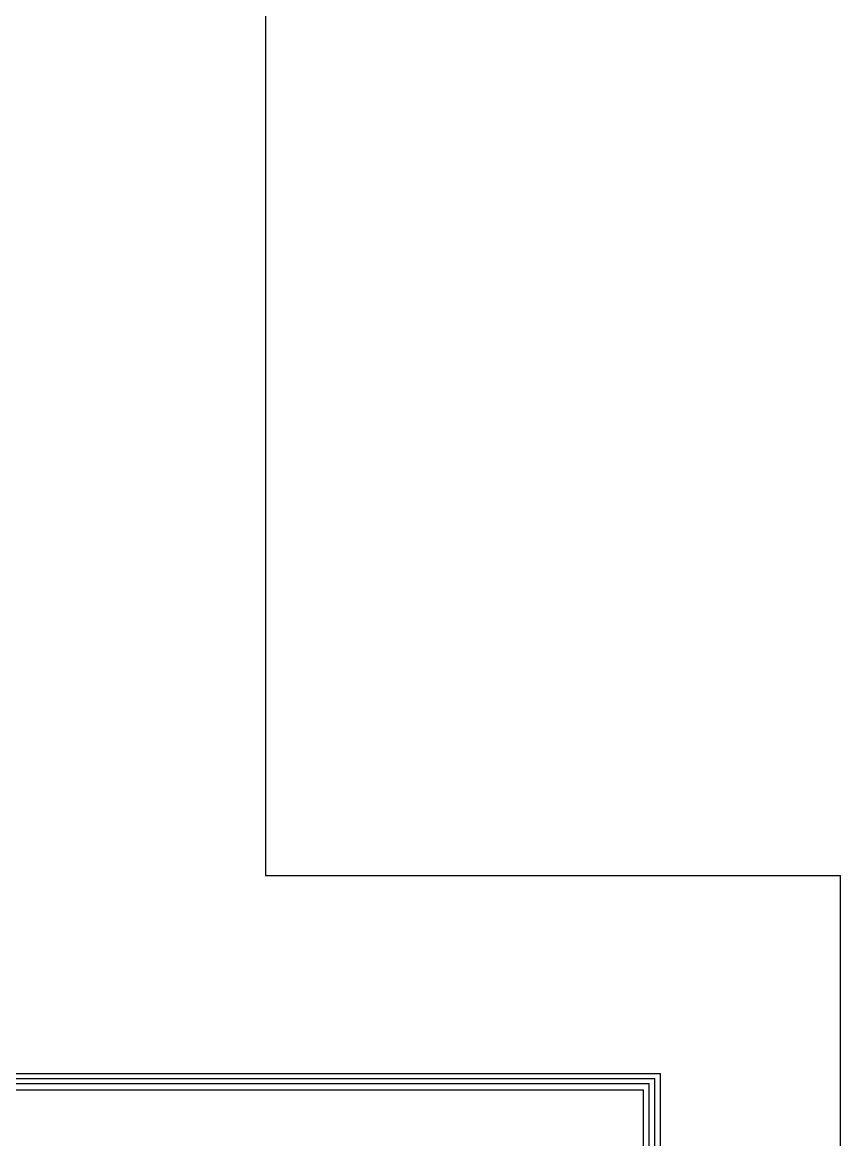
# Model space of a CAD drawing. Header units: millimetres. Extents: x 8076 to 10926, y 4783 to 8520.
# Drawn here: x 9729 to 10447, y 5763 to 6743 of the extents above; entities that cross this region are included whole.
import ezdxf

# ---------------------------------------------------------------- set-up
doc = ezdxf.new("R2010")
doc.units = ezdxf.units.MM
doc.layers.add('CABLES', color=10, linetype='Continuous', lineweight=25)

msp = doc.modelspace()

# ---------------------------------------------------------------- linework, layer by layer
at = {"layer": 'CABLES'}
for p, q in [((9942.52, 7219.83), (9942.52, 5994.49)), ((9942.52, 5994.49), (10446.99, 5994.49)), ((10446.99, 5028.97), (10446.99, 5994.49)), ((9605.98, 5820.82), (10289.05, 5820.82)), ((9656.2, 5816.48), (10284.04, 5816.48)), ((10284.04, 5642.27), (10284.04, 5816.48)), ((10289.05, 5636.75), (10289.05, 5820.82)), ((9499.12, 5806.52), (9756.07, 5806.52)), ((9706.14, 5812.04), (10278.97, 5812.04)), ((9756.07, 5806.52), (10274.04, 5806.52)), ((10274.04, 5651.05), (10274.04, 5806.52)), ((10278.97, 5646.71), (10278.97, 5812.04))]:
    msp.add_line(p, q, dxfattribs=at)

doc.saveas('drawing.dxf')
